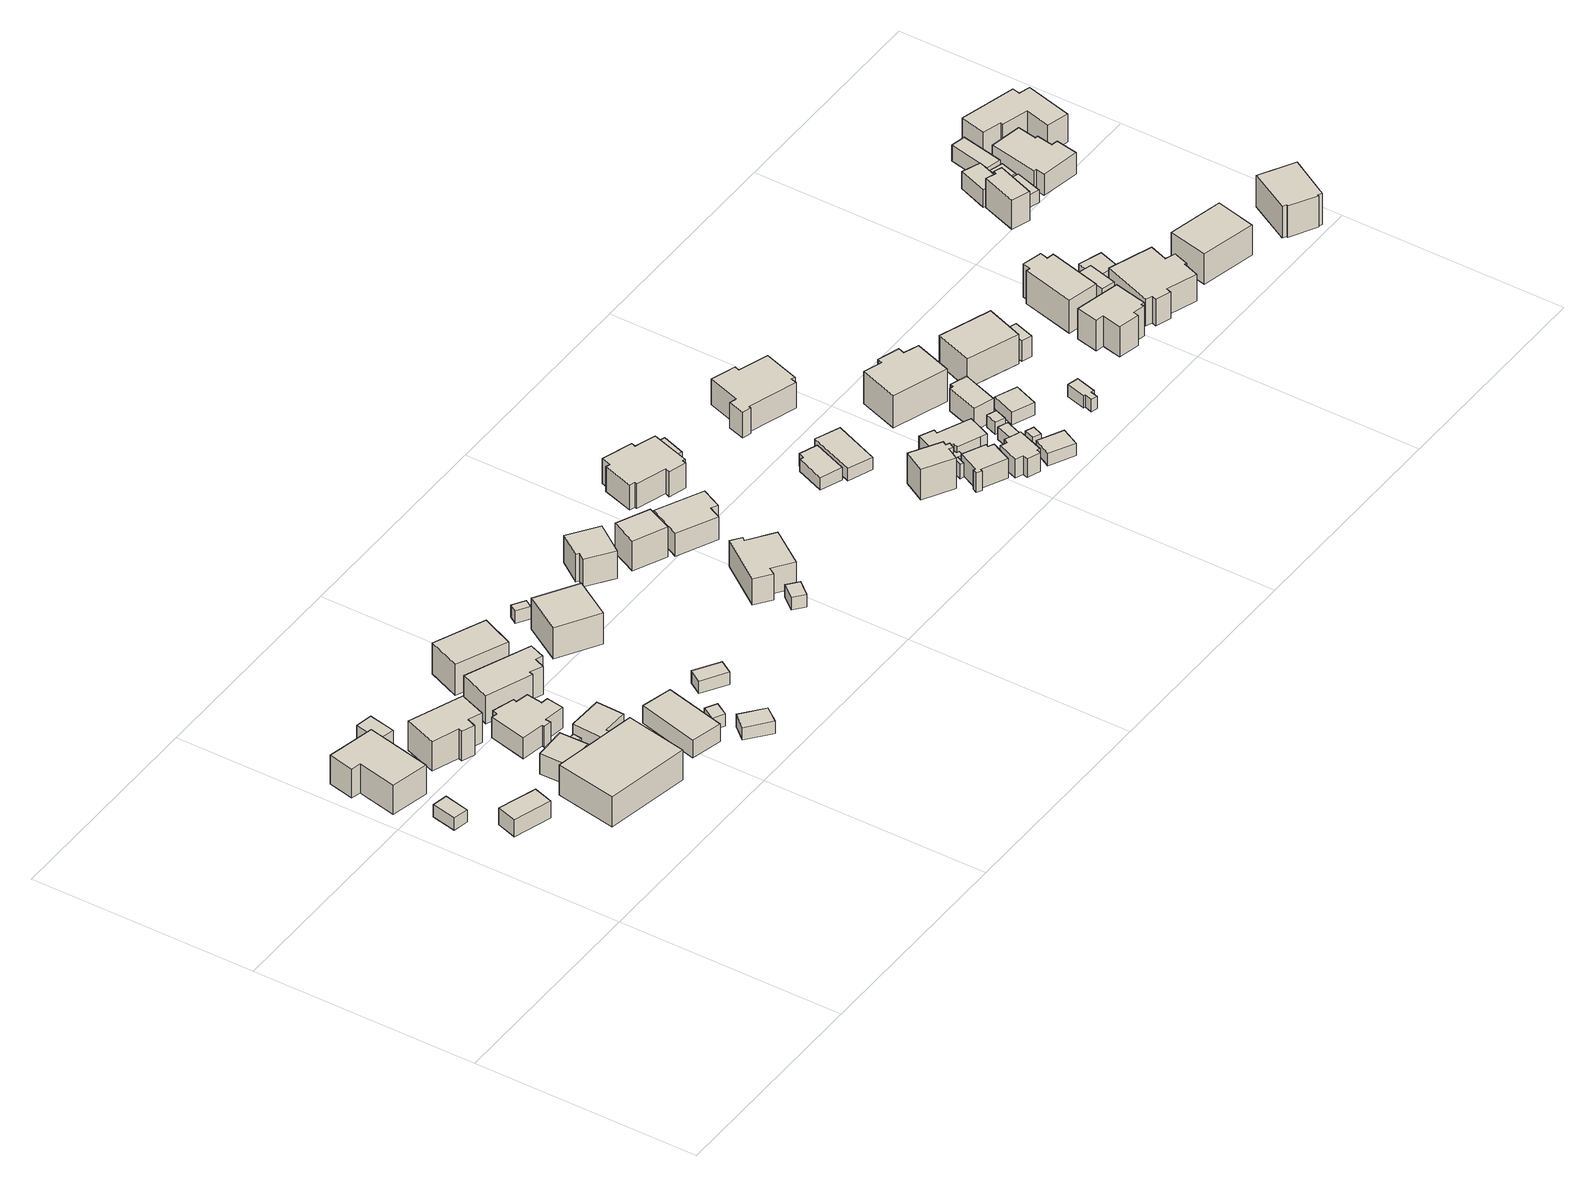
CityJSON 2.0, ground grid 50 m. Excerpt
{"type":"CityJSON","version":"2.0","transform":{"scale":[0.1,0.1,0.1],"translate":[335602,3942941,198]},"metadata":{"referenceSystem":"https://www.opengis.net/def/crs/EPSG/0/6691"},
"CityObjects":{
"building1":{"type":"Building","attributes":{"BuildingIDAttribute.prefecture":"14","BuildingIDAttribute.city":"14151","BuildingDetailAttribute.surveyYear":2015},"geometry":[{"type":"Solid","lod":"1","boundaries":[[[[0,1,2,3]],[[2,4,5,3]],[[1,6,4,2]],[[0,7,6,1]],[[3,5,7,0]],[[4,6,7,5]]]]}]},
"building2":{"type":"Building","attributes":{"usage":"411","measuredHeight":8,"storeysAboveGround":2,"BuildingIDAttribute.prefecture":"14","BuildingIDAttribute.city":"14151","BuildingDetailAttribute.totalFloorArea":232.33,"BuildingDetailAttribute.buildingFootprintArea":116.17,"BuildingDetailAttribute.buildingStructureType":"601","BuildingDetailAttribute.buildingStructureOrgType":"1","BuildingDetailAttribute.orgUsage":"10","BuildingDetailAttribute.surveyYear":2015},"geometry":[{"type":"Solid","lod":"1","boundaries":[[[[8,9,10,11,12,13]],[[12,14,15,13]],[[11,16,14,12]],[[10,17,16,11]],[[9,18,17,10]],[[8,19,18,9]],[[13,15,19,8]],[[14,16,17,18,19,15]]]]}]},
"building3":{"type":"Building","attributes":{"usage":"411","measuredHeight":4.3,"storeysAboveGround":2,"BuildingIDAttribute.prefecture":"14","BuildingIDAttribute.city":"14151","BuildingDetailAttribute.totalFloorArea":45.95,"BuildingDetailAttribute.buildingFootprintArea":22.98,"BuildingDetailAttribute.buildingStructureType":"601","BuildingDetailAttribute.buildingStructureOrgType":"1","BuildingDetailAttribute.orgUsage":"10","BuildingDetailAttribute.surveyYear":2015},"geometry":[{"type":"Solid","lod":"1","boundaries":[[[[20,21,22,23]],[[22,24,25,23]],[[21,26,24,22]],[[20,27,26,21]],[[23,25,27,20]],[[24,26,27,25]]]]}]},
"building4":{"type":"Building","attributes":{"BuildingIDAttribute.prefecture":"14","BuildingIDAttribute.city":"14151","BuildingDetailAttribute.surveyYear":2015},"geometry":[{"type":"Solid","lod":"1","boundaries":[[[[28,29,30,31]],[[30,32,33,31]],[[29,34,32,30]],[[28,35,34,29]],[[31,33,35,28]],[[32,34,35,33]]]]}]},
"building5":{"type":"Building","attributes":{"measuredHeight":3.6,"BuildingIDAttribute.prefecture":"14","BuildingIDAttribute.city":"14151","BuildingDetailAttribute.surveyYear":2015},"geometry":[{"type":"Solid","lod":"1","boundaries":[[[[36,37,38,39]],[[38,40,41,39]],[[37,42,40,38]],[[36,43,42,37]],[[39,41,43,36]],[[40,42,43,41]]]]}]},
"building6":{"type":"Building","attributes":{"usage":"411","measuredHeight":8.5,"storeysAboveGround":2,"BuildingIDAttribute.prefecture":"14","BuildingIDAttribute.city":"14151","BuildingDetailAttribute.totalFloorArea":440.35,"BuildingDetailAttribute.buildingFootprintArea":220.17,"BuildingDetailAttribute.buildingStructureType":"601","BuildingDetailAttribute.buildingStructureOrgType":"1","BuildingDetailAttribute.orgUsage":"10","BuildingDetailAttribute.surveyYear":2015},"geometry":[{"type":"Solid","lod":"1","boundaries":[[[[44,45,46,47]],[[46,48,49,47]],[[45,50,48,46]],[[44,51,50,45]],[[47,49,51,44]],[[48,50,51,49]]]]}]},
"building7":{"type":"Building","attributes":{"usage":"411","measuredHeight":8,"storeysAboveGround":2,"BuildingIDAttribute.prefecture":"14","BuildingIDAttribute.city":"14151","BuildingDetailAttribute.totalFloorArea":157.72,"BuildingDetailAttribute.buildingFootprintArea":78.86,"BuildingDetailAttribute.buildingStructureType":"601","BuildingDetailAttribute.buildingStructureOrgType":"1","BuildingDetailAttribute.orgUsage":"10","BuildingDetailAttribute.surveyYear":2015},"geometry":[{"type":"Solid","lod":"1","boundaries":[[[[52,53,54,55,56,57,58,59]],[[58,60,61,59]],[[57,62,60,58]],[[56,63,62,57]],[[55,64,63,56]],[[54,65,64,55]],[[53,66,65,54]],[[52,67,66,53]],[[59,61,67,52]],[[60,62,63,64,65,66,67,61]]]]}]},
"building8":{"type":"Building","attributes":{"usage":"411","measuredHeight":5.5,"storeysAboveGround":1,"BuildingIDAttribute.prefecture":"14","BuildingIDAttribute.city":"14151","BuildingDetailAttribute.totalFloorArea":39.26,"BuildingDetailAttribute.buildingFootprintArea":39.26,"BuildingDetailAttribute.buildingStructureType":"601","BuildingDetailAttribute.buildingStructureOrgType":"1","BuildingDetailAttribute.orgUsage":"10","BuildingDetailAttribute.surveyYear":2015},"geometry":[{"type":"Solid","lod":"1","boundaries":[[[[68,69,70,71]],[[70,72,73,71]],[[69,74,72,70]],[[68,75,74,69]],[[71,73,75,68]],[[72,74,75,73]]]]}]},
"building9":{"type":"Building","attributes":{"BuildingIDAttribute.prefecture":"14","BuildingIDAttribute.city":"14151","BuildingDetailAttribute.surveyYear":2015},"geometry":[{"type":"Solid","lod":"1","boundaries":[[[[76,77,78,79]],[[78,80,81,79]],[[77,82,80,78]],[[76,83,82,77]],[[79,81,83,76]],[[80,82,83,81]]]]}]},
"building10":{"type":"Building","attributes":{"usage":"411","measuredHeight":6.3,"storeysAboveGround":1,"BuildingIDAttribute.prefecture":"14","BuildingIDAttribute.city":"14151","BuildingDetailAttribute.totalFloorArea":83.57,"BuildingDetailAttribute.buildingFootprintArea":83.57,"BuildingDetailAttribute.buildingStructureType":"601","BuildingDetailAttribute.buildingStructureOrgType":"1","BuildingDetailAttribute.orgUsage":"10","BuildingDetailAttribute.surveyYear":2015},"geometry":[{"type":"Solid","lod":"1","boundaries":[[[[84,85,86,87,88,89,90,91,92,93,94,95,96,97]],[[96,98,99,97]],[[95,100,98,96]],[[94,101,100,95]],[[93,102,101,94]],[[92,103,102,93]],[[91,104,103,92]],[[90,105,104,91]],[[89,106,105,90]],[[88,107,106,89]],[[87,108,107,88]],[[86,109,108,87]],[[85,110,109,86]],[[84,111,110,85]],[[97,99,111,84]],[[98,100,101,102,103,104,105,106,107,108,109,110,111,99]]]]}]},
"building11":{"type":"Building","attributes":{"usage":"411","measuredHeight":5.9,"storeysAboveGround":1,"BuildingIDAttribute.prefecture":"14","BuildingIDAttribute.city":"14151","BuildingDetailAttribute.totalFloorArea":47.48,"BuildingDetailAttribute.buildingFootprintArea":47.48,"BuildingDetailAttribute.buildingStructureType":"601","BuildingDetailAttribute.buildingStructureOrgType":"1","BuildingDetailAttribute.orgUsage":"10","BuildingDetailAttribute.surveyYear":2015},"geometry":[{"type":"Solid","lod":"1","boundaries":[[[[112,113,114,115,116,117]],[[116,118,119,117]],[[115,120,118,116]],[[114,121,120,115]],[[113,122,121,114]],[[112,123,122,113]],[[117,119,123,112]],[[118,120,121,122,123,119]]]]}]},
"building12":{"type":"Building","attributes":{"usage":"411","measuredHeight":7.8,"storeysAboveGround":2,"BuildingIDAttribute.prefecture":"14","BuildingIDAttribute.city":"14151","BuildingDetailAttribute.totalFloorArea":170.05,"BuildingDetailAttribute.buildingFootprintArea":85.03,"BuildingDetailAttribute.buildingStructureType":"601","BuildingDetailAttribute.buildingStructureOrgType":"1","BuildingDetailAttribute.orgUsage":"10","BuildingDetailAttribute.surveyYear":2015},"geometry":[{"type":"Solid","lod":"1","boundaries":[[[[124,125,126,127,128,129,130,131]],[[130,132,133,131]],[[129,134,132,130]],[[128,135,134,129]],[[127,136,135,128]],[[126,137,136,127]],[[125,138,137,126]],[[124,139,138,125]],[[131,133,139,124]],[[132,134,135,136,137,138,139,133]]]]}]},
"building13":{"type":"Building","attributes":{"usage":"411","measuredHeight":5.4,"storeysAboveGround":1,"BuildingIDAttribute.prefecture":"14","BuildingIDAttribute.city":"14151","BuildingDetailAttribute.totalFloorArea":89.24,"BuildingDetailAttribute.buildingFootprintArea":89.24,"BuildingDetailAttribute.buildingStructureType":"601","BuildingDetailAttribute.buildingStructureOrgType":"1","BuildingDetailAttribute.orgUsage":"10","BuildingDetailAttribute.surveyYear":2015},"geometry":[{"type":"Solid","lod":"1","boundaries":[[[[140,141,142,143]],[[142,144,145,143]],[[141,146,144,142]],[[140,147,146,141]],[[143,145,147,140]],[[144,146,147,145]]]]}]},
"building14":{"type":"Building","attributes":{"usage":"411","measuredHeight":8.8,"storeysAboveGround":2,"BuildingIDAttribute.prefecture":"14","BuildingIDAttribute.city":"14151","BuildingDetailAttribute.totalFloorArea":153.36,"BuildingDetailAttribute.buildingFootprintArea":76.68,"BuildingDetailAttribute.buildingStructureType":"601","BuildingDetailAttribute.buildingStructureOrgType":"1","BuildingDetailAttribute.orgUsage":"10","BuildingDetailAttribute.surveyYear":2015},"geometry":[{"type":"Solid","lod":"1","boundaries":[[[[148,149,150,151]],[[150,152,153,151]],[[149,154,152,150]],[[148,155,154,149]],[[151,153,155,148]],[[152,154,155,153]]]]}]},
"building15":{"type":"Building","attributes":{"BuildingIDAttribute.prefecture":"14","BuildingIDAttribute.city":"14151","BuildingDetailAttribute.surveyYear":2015},"geometry":[{"type":"Solid","lod":"1","boundaries":[[[[156,157,158,159]],[[158,160,161,159]],[[157,162,160,158]],[[156,163,162,157]],[[159,161,163,156]],[[160,162,163,161]]]]}]},
"building16":{"type":"Building","attributes":{"BuildingIDAttribute.prefecture":"14","BuildingIDAttribute.city":"14151","BuildingDetailAttribute.surveyYear":2015},"geometry":[{"type":"Solid","lod":"1","boundaries":[[[[164,165,166,167]],[[166,168,169,167]],[[165,170,168,166]],[[164,171,170,165]],[[167,169,171,164]],[[168,170,171,169]]]]}]},
"building17":{"type":"Building","attributes":{"BuildingIDAttribute.prefecture":"14","BuildingIDAttribute.city":"14151","BuildingDetailAttribute.surveyYear":2015},"geometry":[{"type":"Solid","lod":"1","boundaries":[[[[172,173,174,175]],[[174,176,177,175]],[[173,178,176,174]],[[172,179,178,173]],[[175,177,179,172]],[[176,178,179,177]]]]}]},
"building18":{"type":"Building","attributes":{"usage":"411","measuredHeight":8.8,"storeysAboveGround":2,"BuildingIDAttribute.prefecture":"14","BuildingIDAttribute.city":"14151","BuildingDetailAttribute.totalFloorArea":167.94,"BuildingDetailAttribute.buildingFootprintArea":83.97,"BuildingDetailAttribute.buildingStructureType":"601","BuildingDetailAttribute.buildingStructureOrgType":"1","BuildingDetailAttribute.orgUsage":"10","BuildingDetailAttribute.surveyYear":2015},"geometry":[{"type":"Solid","lod":"1","boundaries":[[[[180,181,182,183]],[[182,184,185,183]],[[181,186,184,182]],[[180,187,186,181]],[[183,185,187,180]],[[184,186,187,185]]]]}]},
"building19":{"type":"Building","attributes":{"BuildingIDAttribute.prefecture":"14","BuildingIDAttribute.city":"14151","BuildingDetailAttribute.surveyYear":2015},"geometry":[{"type":"Solid","lod":"1","boundaries":[[[[188,189,190,191]],[[190,192,193,191]],[[189,194,192,190]],[[188,195,194,189]],[[191,193,195,188]],[[192,194,195,193]]]]}]},
"building20":{"type":"Building","attributes":{"usage":"411","measuredHeight":3.8,"storeysAboveGround":1,"BuildingIDAttribute.prefecture":"14","BuildingIDAttribute.city":"14151","BuildingDetailAttribute.totalFloorArea":12.18,"BuildingDetailAttribute.buildingFootprintArea":12.18,"BuildingDetailAttribute.buildingStructureType":"601","BuildingDetailAttribute.buildingStructureOrgType":"1","BuildingDetailAttribute.orgUsage":"10","BuildingDetailAttribute.surveyYear":2015},"geometry":[{"type":"Solid","lod":"1","boundaries":[[[[196,197,198,199]],[[198,200,201,199]],[[197,202,200,198]],[[196,203,202,197]],[[199,201,203,196]],[[200,202,203,201]]]]}]},
"building21":{"type":"Building","attributes":{"usage":"411","measuredHeight":7.3,"storeysAboveGround":2,"BuildingIDAttribute.prefecture":"14","BuildingIDAttribute.city":"14151","BuildingDetailAttribute.totalFloorArea":98.33,"BuildingDetailAttribute.buildingFootprintArea":49.17,"BuildingDetailAttribute.buildingStructureType":"601","BuildingDetailAttribute.buildingStructureOrgType":"1","BuildingDetailAttribute.orgUsage":"10","BuildingDetailAttribute.surveyYear":2015},"geometry":[{"type":"Solid","lod":"1","boundaries":[[[[204,205,206,207,208,209]],[[208,210,211,209]],[[207,212,210,208]],[[206,213,212,207]],[[205,214,213,206]],[[204,215,214,205]],[[209,211,215,204]],[[210,212,213,214,215,211]]]]}]},
"building22":{"type":"Building","attributes":{"BuildingIDAttribute.prefecture":"14","BuildingIDAttribute.city":"14151","BuildingDetailAttribute.surveyYear":2015},"geometry":[{"type":"Solid","lod":"1","boundaries":[[[[216,217,218,219]],[[218,220,221,219]],[[217,222,220,218]],[[216,223,222,217]],[[219,221,223,216]],[[220,222,223,221]]]]}]},
"building23":{"type":"Building","attributes":{"usage":"411","measuredHeight":7.1,"storeysAboveGround":2,"BuildingIDAttribute.prefecture":"14","BuildingIDAttribute.city":"14151","BuildingDetailAttribute.totalFloorArea":164.72,"BuildingDetailAttribute.buildingFootprintArea":82.36,"BuildingDetailAttribute.buildingStructureType":"601","BuildingDetailAttribute.buildingStructureOrgType":"1","BuildingDetailAttribute.orgUsage":"10","BuildingDetailAttribute.surveyYear":2015},"geometry":[{"type":"Solid","lod":"1","boundaries":[[[[224,225,226,227,228,229,230,231]],[[230,232,233,231]],[[229,234,232,230]],[[228,235,234,229]],[[227,236,235,228]],[[226,237,236,227]],[[225,238,237,226]],[[224,239,238,225]],[[231,233,239,224]],[[232,234,235,236,237,238,239,233]]]]}]},
"building24":{"type":"Building","attributes":{"usage":"411","measuredHeight":7.6,"storeysAboveGround":2,"BuildingIDAttribute.prefecture":"14","BuildingIDAttribute.city":"14151","BuildingDetailAttribute.totalFloorArea":81.05,"BuildingDetailAttribute.buildingFootprintArea":40.52,"BuildingDetailAttribute.buildingStructureType":"601","BuildingDetailAttribute.buildingStructureOrgType":"1","BuildingDetailAttribute.orgUsage":"10","BuildingDetailAttribute.surveyYear":2015},"geometry":[{"type":"Solid","lod":"1","boundaries":[[[[240,241,242,243]],[[242,244,245,243]],[[241,246,244,242]],[[240,247,246,241]],[[243,245,247,240]],[[244,246,247,245]]]]}]},
"building25":{"type":"Building","attributes":{"usage":"411","measuredHeight":6.5,"storeysAboveGround":2,"BuildingIDAttribute.prefecture":"14","BuildingIDAttribute.city":"14151","BuildingDetailAttribute.totalFloorArea":139.51,"BuildingDetailAttribute.buildingFootprintArea":69.75,"BuildingDetailAttribute.buildingStructureType":"601","BuildingDetailAttribute.buildingStructureOrgType":"1","BuildingDetailAttribute.orgUsage":"10","BuildingDetailAttribute.surveyYear":2015},"geometry":[{"type":"Solid","lod":"1","boundaries":[[[[248,249,250,251,252,253]],[[252,254,255,253]],[[251,256,254,252]],[[250,257,256,251]],[[249,258,257,250]],[[248,259,258,249]],[[253,255,259,248]],[[254,256,257,258,259,255]]]]}]},
"building26":{"type":"Building","attributes":{"usage":"411","measuredHeight":8.1,"storeysAboveGround":2,"BuildingIDAttribute.prefecture":"14","BuildingIDAttribute.city":"14151","BuildingDetailAttribute.totalFloorArea":206.38,"BuildingDetailAttribute.buildingFootprintArea":103.19,"BuildingDetailAttribute.buildingStructureType":"601","BuildingDetailAttribute.buildingStructureOrgType":"1","BuildingDetailAttribute.orgUsage":"10","BuildingDetailAttribute.surveyYear":2015},"geometry":[{"type":"Solid","lod":"1","boundaries":[[[[260,261,262,263,264,265,266,267,268,269,270,271,272,273]],[[272,274,275,273]],[[271,276,274,272]],[[270,277,276,271]],[[269,278,277,270]],[[268,279,278,269]],[[267,280,279,268]],[[266,281,280,267]],[[265,282,281,266]],[[264,283,282,265]],[[263,284,283,264]],[[262,285,284,263]],[[261,286,285,262]],[[260,287,286,261]],[[273,275,287,260]],[[274,276,277,278,279,280,281,282,283,284,285,286,287,275]]]]}]},
"building27":{"type":"Building","attributes":{"usage":"411","storeysAboveGround":2,"BuildingIDAttribute.prefecture":"14","BuildingIDAttribute.city":"14151","BuildingDetailAttribute.totalFloorArea":20.59,"BuildingDetailAttribute.buildingFootprintArea":10.29,"BuildingDetailAttribute.buildingStructureType":"601","BuildingDetailAttribute.buildingStructureOrgType":"1","BuildingDetailAttribute.orgUsage":"10","BuildingDetailAttribute.surveyYear":2015},"geometry":[{"type":"Solid","lod":"1","boundaries":[[[[288,289,290,291,292,293]],[[292,294,295,293]],[[291,296,294,292]],[[290,297,296,291]],[[289,298,297,290]],[[288,299,298,289]],[[293,295,299,288]],[[294,296,297,298,299,295]]]]}]},
"building28":{"type":"Building","attributes":{"usage":"411","storeysAboveGround":1,"BuildingIDAttribute.prefecture":"14","BuildingIDAttribute.city":"14151","BuildingDetailAttribute.totalFloorArea":36.38,"BuildingDetailAttribute.buildingFootprintArea":36.38,"BuildingDetailAttribute.buildingStructureType":"601","BuildingDetailAttribute.buildingStructureOrgType":"1","BuildingDetailAttribute.orgUsage":"10","BuildingDetailAttribute.surveyYear":2015},"geometry":[{"type":"Solid","lod":"1","boundaries":[[[[300,301,302,303,304,305]],[[304,306,307,305]],[[303,308,306,304]],[[302,309,308,303]],[[301,310,309,302]],[[300,311,310,301]],[[305,307,311,300]],[[306,308,309,310,311,307]]]]}]},
"building29":{"type":"Building","attributes":{"usage":"412","measuredHeight":7.7,"storeysAboveGround":2,"BuildingIDAttribute.prefecture":"14","BuildingIDAttribute.city":"14151","BuildingDetailAttribute.totalFloorArea":69.54,"BuildingDetailAttribute.buildingFootprintArea":34.77,"BuildingDetailAttribute.buildingStructureType":"601","BuildingDetailAttribute.buildingStructureOrgType":"1","BuildingDetailAttribute.orgUsage":"20","BuildingDetailAttribute.surveyYear":2015},"geometry":[{"type":"Solid","lod":"1","boundaries":[[[[312,313,314,315,316,317,318,319]],[[318,320,321,319]],[[317,322,320,318]],[[316,323,322,317]],[[315,324,323,316]],[[314,325,324,315]],[[313,326,325,314]],[[312,327,326,313]],[[319,321,327,312]],[[320,322,323,324,325,326,327,321]]]]}]},
"building30":{"type":"Building","attributes":{"usage":"411","storeysAboveGround":1,"BuildingIDAttribute.prefecture":"14","BuildingIDAttribute.city":"14151","BuildingDetailAttribute.totalFloorArea":56.53,"BuildingDetailAttribute.buildingFootprintArea":56.53,"BuildingDetailAttribute.buildingStructureType":"601","BuildingDetailAttribute.buildingStructureOrgType":"1","BuildingDetailAttribute.orgUsage":"10","BuildingDetailAttribute.surveyYear":2015},"geometry":[{"type":"Solid","lod":"1","boundaries":[[[[328,329,330,331]],[[330,332,333,331]],[[329,334,332,330]],[[328,335,334,329]],[[331,333,335,328]],[[332,334,335,333]]]]}]},
"building31":{"type":"Building","attributes":{"measuredHeight":5.7,"BuildingIDAttribute.prefecture":"14","BuildingIDAttribute.city":"14151","BuildingDetailAttribute.surveyYear":2015},"geometry":[{"type":"Solid","lod":"1","boundaries":[[[[336,337,338,339,340,341,342,343]],[[342,344,345,343]],[[341,346,344,342]],[[340,347,346,341]],[[339,348,347,340]],[[338,349,348,339]],[[337,350,349,338]],[[336,351,350,337]],[[343,345,351,336]],[[344,346,347,348,349,350,351,345]]]]}]},
"building32":{"type":"Building","attributes":{"usage":"412","measuredHeight":5.2,"storeysAboveGround":1,"BuildingIDAttribute.prefecture":"14","BuildingIDAttribute.city":"14151","BuildingDetailAttribute.totalFloorArea":35.92,"BuildingDetailAttribute.buildingFootprintArea":35.92,"BuildingDetailAttribute.buildingStructureType":"601","BuildingDetailAttribute.buildingStructureOrgType":"1","BuildingDetailAttribute.orgUsage":"20","BuildingDetailAttribute.surveyYear":2015},"geometry":[{"type":"Solid","lod":"1","boundaries":[[[[352,353,354,355,356,357,358,359,360,361]],[[360,362,363,361]],[[359,364,362,360]],[[358,365,364,359]],[[357,366,365,358]],[[356,367,366,357]],[[355,368,367,356]],[[354,369,368,355]],[[353,370,369,354]],[[352,371,370,353]],[[361,363,371,352]],[[362,364,365,366,367,368,369,370,371,363]]]]}]},
"building33":{"type":"Building","attributes":{"usage":"412","measuredHeight":4.8,"storeysAboveGround":1,"BuildingIDAttribute.prefecture":"14","BuildingIDAttribute.city":"14151","BuildingDetailAttribute.totalFloorArea":55.43,"BuildingDetailAttribute.buildingFootprintArea":55.43,"BuildingDetailAttribute.buildingStructureType":"601","BuildingDetailAttribute.buildingStructureOrgType":"1","BuildingDetailAttribute.orgUsage":"20","BuildingDetailAttribute.surveyYear":2015},"geometry":[{"type":"Solid","lod":"1","boundaries":[[[[372,373,374,375,376,377,378,379,380]],[[379,381,382,380]],[[378,383,381,379]],[[377,384,383,378]],[[376,385,384,377]],[[375,386,385,376]],[[374,387,386,375]],[[373,388,387,374]],[[372,389,388,373]],[[380,382,389,372]],[[381,383,384,385,386,387,388,389,382]]]]}]},
"building34":{"type":"Building","attributes":{"usage":"411","measuredHeight":7.5,"storeysAboveGround":2,"BuildingIDAttribute.prefecture":"14","BuildingIDAttribute.city":"14151","BuildingDetailAttribute.totalFloorArea":221.24,"BuildingDetailAttribute.buildingFootprintArea":110.62,"BuildingDetailAttribute.buildingStructureType":"601","BuildingDetailAttribute.buildingStructureOrgType":"1","BuildingDetailAttribute.orgUsage":"10","BuildingDetailAttribute.surveyYear":2015},"geometry":[{"type":"Solid","lod":"1","boundaries":[[[[390,391,392,393,394,395,396,397,398,399,400,401]],[[400,402,403,401]],[[399,404,402,400]],[[398,405,404,399]],[[397,406,405,398]],[[396,407,406,397]],[[395,408,407,396]],[[394,409,408,395]],[[393,410,409,394]],[[392,411,410,393]],[[391,412,411,392]],[[390,413,412,391]],[[401,403,413,390]],[[402,404,405,406,407,408,409,410,411,412,413,403]]]]}]},
"building35":{"type":"Building","attributes":{"usage":"411","measuredHeight":5.2,"storeysAboveGround":1,"BuildingIDAttribute.prefecture":"14","BuildingIDAttribute.city":"14151","BuildingDetailAttribute.totalFloorArea":32.15,"BuildingDetailAttribute.buildingFootprintArea":32.15,"BuildingDetailAttribute.buildingStructureType":"601","BuildingDetailAttribute.buildingStructureOrgType":"1","BuildingDetailAttribute.orgUsage":"10","BuildingDetailAttribute.surveyYear":2015},"geometry":[{"type":"Solid","lod":"1","boundaries":[[[[414,415,416,417,418,419,420,421,422,423]],[[422,424,425,423]],[[421,426,424,422]],[[420,427,426,421]],[[419,428,427,420]],[[418,429,428,419]],[[417,430,429,418]],[[416,431,430,417]],[[415,432,431,416]],[[414,433,432,415]],[[423,425,433,414]],[[424,426,427,428,429,430,431,432,433,425]]]]}]},
"building36":{"type":"Building","attributes":{"BuildingIDAttribute.prefecture":"14","BuildingIDAttribute.city":"14151","BuildingDetailAttribute.surveyYear":2015},"geometry":[{"type":"Solid","lod":"1","boundaries":[[[[434,435,436,437]],[[436,438,439,437]],[[435,440,438,436]],[[434,441,440,435]],[[437,439,441,434]],[[438,440,441,439]]]]}]},
"building37":{"type":"Building","attributes":{"usage":"411","storeysAboveGround":1,"BuildingIDAttribute.prefecture":"14","BuildingIDAttribute.city":"14151","BuildingDetailAttribute.totalFloorArea":24.77,"BuildingDetailAttribute.buildingFootprintArea":24.77,"BuildingDetailAttribute.buildingStructureType":"601","BuildingDetailAttribute.buildingStructureOrgType":"1","BuildingDetailAttribute.orgUsage":"10","BuildingDetailAttribute.surveyYear":2015},"geometry":[{"type":"Solid","lod":"1","boundaries":[[[[442,443,444,445]],[[444,446,447,445]],[[443,448,446,444]],[[442,449,448,443]],[[445,447,449,442]],[[446,448,449,447]]]]}]},
"building38":{"type":"Building","attributes":{"BuildingIDAttribute.prefecture":"14","BuildingIDAttribute.city":"14151","BuildingDetailAttribute.surveyYear":2015},"geometry":[{"type":"Solid","lod":"1","boundaries":[[[[450,451,452,453]],[[452,454,455,453]],[[451,456,454,452]],[[450,457,456,451]],[[453,455,457,450]],[[454,456,457,455]]]]}]},
"building39":{"type":"Building","attributes":{"BuildingIDAttribute.prefecture":"14","BuildingIDAttribute.city":"14151","BuildingDetailAttribute.surveyYear":2015},"geometry":[{"type":"Solid","lod":"1","boundaries":[[[[458,459,460,461]],[[460,462,463,461]],[[459,464,462,460]],[[458,465,464,459]],[[461,463,465,458]],[[462,464,465,463]]]]}]},
"building40":{"type":"Building","attributes":{"usage":"411","measuredHeight":8.9,"storeysAboveGround":1,"BuildingIDAttribute.prefecture":"14","BuildingIDAttribute.city":"14151","BuildingDetailAttribute.totalFloorArea":111.76,"BuildingDetailAttribute.buildingFootprintArea":111.76,"BuildingDetailAttribute.buildingStructureType":"601","BuildingDetailAttribute.buildingStructureOrgType":"1","BuildingDetailAttribute.orgUsage":"10","BuildingDetailAttribute.surveyYear":2015},"geometry":[{"type":"Solid","lod":"1","boundaries":[[[[466,467,468,469,470,471,472,473]],[[472,474,475,473]],[[471,476,474,472]],[[470,477,476,471]],[[469,478,477,470]],[[468,479,478,469]],[[467,480,479,468]],[[466,481,480,467]],[[473,475,481,466]],[[474,476,477,478,479,480,481,475]]]]}]},
"building41":{"type":"Building","attributes":{"usage":"411","measuredHeight":5.8,"storeysAboveGround":2,"BuildingIDAttribute.prefecture":"14","BuildingIDAttribute.city":"14151","BuildingDetailAttribute.totalFloorArea":64.43,"BuildingDetailAttribute.buildingFootprintArea":32.22,"BuildingDetailAttribute.buildingStructureType":"601","BuildingDetailAttribute.buildingStructureOrgType":"1","BuildingDetailAttribute.orgUsage":"10","BuildingDetailAttribute.surveyYear":2015},"geometry":[{"type":"Solid","lod":"1","boundaries":[[[[482,483,484,485,486,487,488]],[[487,489,490,488]],[[486,491,489,487]],[[485,492,491,486]],[[484,493,492,485]],[[483,494,493,484]],[[482,495,494,483]],[[488,490,495,482]],[[489,491,492,493,494,495,490]]]]}]},
"building42":{"type":"Building","attributes":{"usage":"411","storeysAboveGround":1,"BuildingIDAttribute.prefecture":"14","BuildingIDAttribute.city":"14151","BuildingDetailAttribute.totalFloorArea":26.74,"BuildingDetailAttribute.buildingFootprintArea":26.74,"BuildingDetailAttribute.buildingStructureType":"601","BuildingDetailAttribute.buildingStructureOrgType":"1","BuildingDetailAttribute.orgUsage":"10","BuildingDetailAttribute.surveyYear":2015},"geometry":[{"type":"Solid","lod":"1","boundaries":[[[[496,497,498,499]],[[498,500,501,499]],[[497,502,500,498]],[[496,503,502,497]],[[499,501,503,496]],[[500,502,503,501]]]]}]},
"building43":{"type":"Building","attributes":{"BuildingIDAttribute.prefecture":"14","BuildingIDAttribute.city":"14151","BuildingDetailAttribute.surveyYear":2015},"geometry":[{"type":"Solid","lod":"1","boundaries":[[[[504,505,506,507,508,509,510,511]],[[510,512,513,511]],[[509,514,512,510]],[[508,515,514,509]],[[507,516,515,508]],[[506,517,516,507]],[[505,518,517,506]],[[504,519,518,505]],[[511,513,519,504]],[[512,514,515,516,517,518,519,513]]]]}]},
"building44":{"type":"Building","attributes":{"usage":"411","measuredHeight":7.8,"storeysAboveGround":2,"BuildingIDAttribute.prefecture":"14","BuildingIDAttribute.city":"14151","BuildingDetailAttribute.totalFloorArea":175.33,"BuildingDetailAttribute.buildingFootprintArea":87.67,"BuildingDetailAttribute.buildingStructureType":"601","BuildingDetailAttribute.buildingStructureOrgType":"1","BuildingDetailAttribute.orgUsage":"10","BuildingDetailAttribute.surveyYear":2015},"geometry":[{"type":"Solid","lod":"1","boundaries":[[[[520,521,522,523]],[[522,524,525,523]],[[521,526,524,522]],[[520,527,526,521]],[[523,525,527,520]],[[524,526,527,525]]]]}]},
"building45":{"type":"Building","attributes":{"measuredHeight":6.9,"BuildingIDAttribute.prefecture":"14","BuildingIDAttribute.city":"14151","BuildingDetailAttribute.surveyYear":2015},"geometry":[{"type":"Solid","lod":"1","boundaries":[[[[528,529,530,531]],[[530,532,533,531]],[[529,534,532,530]],[[528,535,534,529]],[[531,533,535,528]],[[532,534,535,533]]]]}]},
"building46":{"type":"Building","attributes":{"usage":"411","measuredHeight":8.3,"storeysAboveGround":2,"BuildingIDAttribute.prefecture":"14","BuildingIDAttribute.city":"14151","BuildingDetailAttribute.totalFloorArea":136.41,"BuildingDetailAttribute.buildingFootprintArea":68.2,"BuildingDetailAttribute.buildingStructureType":"601","BuildingDetailAttribute.buildingStructureOrgType":"1","BuildingDetailAttribute.orgUsage":"10","BuildingDetailAttribute.surveyYear":2015},"geometry":[{"type":"Solid","lod":"1","boundaries":[[[[536,537,538,539,540,541,542,543,544,545]],[[544,546,547,545]],[[543,548,546,544]],[[542,549,548,543]],[[541,550,549,542]],[[540,551,550,541]],[[539,552,551,540]],[[538,553,552,539]],[[537,554,553,538]],[[536,555,554,537]],[[545,547,555,536]],[[546,548,549,550,551,552,553,554,555,547]]]]}]},
"building47":{"type":"Building","attributes":{"usage":"411","measuredHeight":9.2,"storeysAboveGround":2,"BuildingIDAttribute.prefecture":"14","BuildingIDAttribute.city":"14151","BuildingDetailAttribute.totalFloorArea":152.05,"BuildingDetailAttribute.buildingFootprintArea":76.02,"BuildingDetailAttribute.buildingStructureType":"601","BuildingDetailAttribute.buildingStructureOrgType":"1","BuildingDetailAttribute.orgUsage":"10","BuildingDetailAttribute.surveyYear":2015},"geometry":[{"type":"Solid","lod":"1","boundaries":[[[[556,557,558,559,560,561,562,563]],[[562,564,565,563]],[[561,566,564,562]],[[560,567,566,561]],[[559,568,567,560]],[[558,569,568,559]],[[557,570,569,558]],[[556,571,570,557]],[[563,565,571,556]],[[564,566,567,568,569,570,571,565]]]]}]},
"building48":{"type":"Building","attributes":{"usage":"411","measuredHeight":7.1,"storeysAboveGround":2,"BuildingIDAttribute.prefecture":"14","BuildingIDAttribute.city":"14151","BuildingDetailAttribute.totalFloorArea":35.09,"BuildingDetailAttribute.buildingFootprintArea":17.55,"BuildingDetailAttribute.buildingStructureType":"601","BuildingDetailAttribute.buildingStructureOrgType":"1","BuildingDetailAttribute.orgUsage":"10","BuildingDetailAttribute.surveyYear":2015},"geometry":[{"type":"Solid","lod":"1","boundaries":[[[[572,573,574,575]],[[574,576,577,575]],[[573,578,576,574]],[[572,579,578,573]],[[575,577,579,572]],[[576,578,579,577]]]]}]},
"building49":{"type":"Building","attributes":{"usage":"411","measuredHeight":7.5,"storeysAboveGround":2,"BuildingIDAttribute.prefecture":"14","BuildingIDAttribute.city":"14151","BuildingDetailAttribute.totalFloorArea":228.09,"BuildingDetailAttribute.buildingFootprintArea":114.05,"BuildingDetailAttribute.buildingStructureType":"601","BuildingDetailAttribute.buildingStructureOrgType":"1","BuildingDetailAttribute.orgUsage":"10","BuildingDetailAttribute.surveyYear":2015},"geometry":[{"type":"Solid","lod":"1","boundaries":[[[[580,581,582,583,584,585,586,587,588,589,590,591]],[[590,592,593,591]],[[589,594,592,590]],[[588,595,594,589]],[[587,596,595,588]],[[586,597,596,587]],[[585,598,597,586]],[[584,599,598,585]],[[583,600,599,584]],[[582,601,600,583]],[[581,602,601,582]],[[580,603,602,581]],[[591,593,603,580]],[[592,594,595,596,597,598,599,600,601,602,603,593]]]]}]},
"building50":{"type":"Building","attributes":{"BuildingIDAttribute.prefecture":"14","BuildingIDAttribute.city":"14151","BuildingDetailAttribute.surveyYear":2015},"geometry":[{"type":"Solid","lod":"1","boundaries":[[[[604,605,606,607]],[[606,608,609,607]],[[605,610,608,606]],[[604,611,610,605]],[[607,609,611,604]],[[608,610,611,609]]]]}]},
"building51":{"type":"Building","attributes":{"usage":"411","measuredHeight":8.6,"storeysAboveGround":1,"BuildingIDAttribute.prefecture":"14","BuildingIDAttribute.city":"14151","BuildingDetailAttribute.totalFloorArea":102.91,"BuildingDetailAttribute.buildingFootprintArea":102.91,"BuildingDetailAttribute.buildingStructureType":"601","BuildingDetailAttribute.buildingStructureOrgType":"1","BuildingDetailAttribute.orgUsage":"10","BuildingDetailAttribute.surveyYear":2015},"geometry":[{"type":"Solid","lod":"1","boundaries":[[[[612,613,614,615]],[[614,616,617,615]],[[613,618,616,614]],[[612,619,618,613]],[[615,617,619,612]],[[616,618,619,617]]]]}]},
"building52":{"type":"Building","attributes":{"usage":"413","measuredHeight":7.4,"storeysAboveGround":2,"BuildingIDAttribute.prefecture":"14","BuildingIDAttribute.city":"14151","BuildingDetailAttribute.totalFloorArea":179.56,"BuildingDetailAttribute.buildingFootprintArea":89.78,"BuildingDetailAttribute.buildingStructureType":"601","BuildingDetailAttribute.buildingStructureOrgType":"1","BuildingDetailAttribute.orgUsage":"30","BuildingDetailAttribute.surveyYear":2015},"geometry":[{"type":"Solid","lod":"1","boundaries":[[[[620,621,622,623,624,625]],[[624,626,627,625]],[[623,628,626,624]],[[622,629,628,623]],[[621,630,629,622]],[[620,631,630,621]],[[625,627,631,620]],[[626,628,629,630,631,627]]]]}]},
"building53":{"type":"Building","attributes":{"measuredHeight":6.5,"BuildingIDAttribute.prefecture":"14","BuildingIDAttribute.city":"14151","BuildingDetailAttribute.surveyYear":2015},"geometry":[{"type":"Solid","lod":"1","boundaries":[[[[632,633,634,635,636,637]],[[636,638,639,637]],[[635,640,638,636]],[[634,641,640,635]],[[633,642,641,634]],[[632,643,642,633]],[[637,639,643,632]],[[638,640,641,642,643,639]]]]}]},
"building54":{"type":"Building","attributes":{"BuildingIDAttribute.prefecture":"14","BuildingIDAttribute.city":"14151","BuildingDetailAttribute.surveyYear":2015},"geometry":[{"type":"Solid","lod":"1","boundaries":[[[[644,645,646,647]],[[646,648,649,647]],[[645,650,648,646]],[[644,651,650,645]],[[647,649,651,644]],[[648,650,651,649]]]]}]},
"building55":{"type":"Building","attributes":{"usage":"413","storeysAboveGround":2,"BuildingIDAttribute.prefecture":"14","BuildingIDAttribute.city":"14151","BuildingDetailAttribute.totalFloorArea":20.35,"BuildingDetailAttribute.buildingFootprintArea":10.17,"BuildingDetailAttribute.buildingStructureType":"601","BuildingDetailAttribute.buildingStructureOrgType":"1","BuildingDetailAttribute.orgUsage":"30","BuildingDetailAttribute.surveyYear":2015},"geometry":[{"type":"Solid","lod":"1","boundaries":[[[[652,653,654,655]],[[654,656,657,655]],[[653,658,656,654]],[[652,659,658,653]],[[655,657,659,652]],[[656,658,659,657]]]]}]},
"building56":{"type":"Building","attributes":{"measuredHeight":7.2,"BuildingIDAttribute.prefecture":"14","BuildingIDAttribute.city":"14151","BuildingDetailAttribute.surveyYear":2015},"geometry":[{"type":"Solid","lod":"1","boundaries":[[[[660,661,662,663]],[[662,664,665,663]],[[661,666,664,662]],[[660,667,666,661]],[[663,665,667,660]],[[664,666,667,665]]]]}]},
"building57":{"type":"Building","attributes":{"usage":"411","measuredHeight":7.3,"storeysAboveGround":2,"BuildingIDAttribute.prefecture":"14","BuildingIDAttribute.city":"14151","BuildingDetailAttribute.totalFloorArea":173.51,"BuildingDetailAttribute.buildingFootprintArea":86.76,"BuildingDetailAttribute.buildingStructureType":"601","BuildingDetailAttribute.buildingStructureOrgType":"1","BuildingDetailAttribute.orgUsage":"10","BuildingDetailAttribute.surveyYear":2015},"geometry":[{"type":"Solid","lod":"1","boundaries":[[[[668,669,670,671,672,673,674,675,676,677]],[[676,678,679,677]],[[675,680,678,676]],[[674,681,680,675]],[[673,682,681,674]],[[672,683,682,673]],[[671,684,683,672]],[[670,685,684,671]],[[669,686,685,670]],[[668,687,686,669]],[[677,679,687,668]],[[678,680,681,682,683,684,685,686,687,679]]]]}]},
"building58":{"type":"Building","attributes":{"usage":"422","measuredHeight":8.7,"storeysAboveGround":2,"BuildingIDAttribute.prefecture":"14","BuildingIDAttribute.city":"14151","BuildingDetailAttribute.totalFloorArea":151.95,"BuildingDetailAttribute.buildingFootprintArea":75.97,"BuildingDetailAttribute.buildingStructureType":"601","BuildingDetailAttribute.buildingStructureOrgType":"1","BuildingDetailAttribute.orgUsage":"137","BuildingDetailAttribute.surveyYear":2015},"geometry":[{"type":"Solid","lod":"1","boundaries":[[[[688,689,690,691,692,693,694,695]],[[694,696,697,695]],[[693,698,696,694]],[[692,699,698,693]],[[691,700,699,692]],[[690,701,700,691]],[[689,702,701,690]],[[688,703,702,689]],[[695,697,703,688]],[[696,698,699,700,701,702,703,697]]]]}]},
"building59":{"type":"Building","attributes":{"usage":"413","measuredHeight":7.3,"storeysAboveGround":2,"BuildingIDAttribute.prefecture":"14","BuildingIDAttribute.city":"14151","BuildingDetailAttribute.totalFloorArea":210.47,"BuildingDetailAttribute.buildingFootprintArea":105.24,"BuildingDetailAttribute.buildingStructureType":"601","BuildingDetailAttribute.buildingStructureOrgType":"1","BuildingDetailAttribute.orgUsage":"30","BuildingDetailAttribute.surveyYear":2015},"geometry":[{"type":"Solid","lod":"1","boundaries":[[[[704,705,706,707,708,709,710,711,712,713]],[[712,714,715,713]],[[711,716,714,712]],[[710,717,716,711]],[[709,718,717,710]],[[708,719,718,709]],[[707,720,719,708]],[[706,721,720,707]],[[705,722,721,706]],[[704,723,722,705]],[[713,715,723,704]],[[714,716,717,718,719,720,721,722,723,715]]]]}]}
},
"vertices":[
[38,397,22],[50,452,22],[84,445,22],[72,390,22],[84,445,52],[72,390,52],[50,452,52],[38,397,52],
[122,639,31],[90,494,31],[5,513,31],[24,600,31],[3,605,31],[16,662,31],[3,605,102],[16,662,102],[24,600,102],[5,513,102],[90,494,102],[122,639,102],
[181,272,10],[96,299,10],[110,344,10],[195,316,10],[110,344,51],[195,316,51],[96,299,51],[181,272,51],
[108,650,34],[64,662,34],[69,678,34],[112,666,34],[69,678,64],[112,666,64],[64,662,64],[108,650,64],
[177,625,34],[139,633,34],[151,691,34],[189,684,34],[151,691,68],[189,684,68],[139,633,68],[177,625,68],
[414,127,7],[224,162,7],[249,298,7],[440,263,7],[249,298,81],[440,263,81],[224,162,81],[414,127,81],
[307,553,23],[284,494,23],[253,506,23],[245,486,23],[217,497,23],[220,505,23],[161,527,23],[188,599,23],[161,527,95],[188,599,95],[220,505,95],[217,497,95],[245,486,95],[253,506,95],[284,494,95],[307,553,95],
[350,362,11],[351,299,11],[278,298,11],[277,360,11],[278,298,61],[277,360,61],[351,299,61],[350,362,61],
[357,335,11],[358,353,11],[381,352,11],[379,333,11],[381,352,41],[379,333,41],[358,353,41],[357,335,41],
[329,491,12],[333,503,12],[383,488,12],[380,480,12],[409,474,12],[404,438,12],[420,436,12],[414,397,12],[366,404,12],[365,393,12],[347,395,12],[348,401,12],[297,410,12],[317,494,12],[297,410,63],[317,494,63],[348,401,63],[347,395,63],[365,393,63],[366,404,63],[414,397,63],[420,436,63],[404,438,63],[409,474,63],[380,480,63],[383,488,63],[333,503,63],[329,491,63],
[462,291,9],[405,293,9],[405,280,9],[380,281,9],[385,356,9],[464,353,9],[385,356,61],[464,353,61],[380,281,61],[405,280,61],[405,293,61],[462,291,61],
[368,591,16],[512,532,16],[498,497,16],[482,503,16],[473,480,16],[445,492,16],[442,483,16],[341,523,16],[442,483,85],[341,523,85],[445,492,85],[473,480,85],[482,503,85],[498,497,85],[512,532,85],[368,591,85],
[582,265,7],[548,129,7],[479,147,7],[514,282,7],[479,147,50],[514,282,50],[548,129,50],[582,265,50],
[410,689,16],[522,641,16],[491,570,16],[380,618,16],[491,570,92],[380,618,92],[522,641,92],[410,689,92],
[593,147,6],[568,161,6],[585,190,6],[610,176,6],[585,190,36],[610,176,36],[568,161,36],[593,147,36],
[628,58,4],[578,99,4],[605,131,4],[654,91,4],[605,131,34],[654,91,34],[578,99,34],[628,58,34],
[703,209,4],[648,243,4],[667,272,4],[721,238,4],[667,272,34],[721,238,34],[648,243,34],[703,209,34],
[717,553,11],[666,470,11],[577,525,11],[628,608,11],[577,525,87],[628,608,87],[666,470,87],[717,553,87],
[649,623,15],[622,640,15],[633,657,15],[660,640,15],[633,657,45],[660,640,45],[622,640,45],[649,623,45],
[735,588,11],[720,566,11],[679,594,11],[694,616,11],[679,594,48],[694,616,48],[720,566,48],[735,588,48],
[844,555,10],[787,596,10],[798,611,10],[792,615,10],[828,665,10],[891,620,10],[828,665,77],[891,620,77],[792,615,77],[798,611,77],[787,596,77],[844,555,77],
[1003,245,2],[977,214,2],[953,234,2],[979,265,2],[953,234,32],[979,265,32],[977,214,32],[1003,245,32],
[1018,385,3],[1012,378,3],[1067,338,3],[1012,261,3],[969,292,3],[959,277,3],[924,302,3],[996,401,3],[924,302,67],[996,401,67],[959,277,67],[969,292,67],[1012,261,67],[1067,338,67],[1012,378,67],[1018,385,67],
[981,570,5],[955,513,5],[883,546,5],[910,603,5],[883,546,78],[910,603,78],[955,513,78],[981,570,78],
[1100,525,5],[1078,480,5],[1063,487,5],[1050,460,5],[964,502,5],[999,574,5],[964,502,61],[999,574,61],[1050,460,61],[1063,487,61],[1078,480,61],[1100,525,61],
[1113,690,26],[1159,675,26],[1132,589,26],[1126,591,26],[1123,582,26],[1084,594,26],[1088,605,26],[1021,626,26],[1022,631,26],[1010,635,26],[1032,703,26],[1041,700,26],[1048,722,26],[1116,700,26],[1048,722,87],[1116,700,87],[1041,700,87],[1032,703,87],[1010,635,87],[1022,631,87],[1021,626,87],[1088,605,87],[1084,594,87],[1123,582,87],[1126,591,87],[1132,589,87],[1159,675,87],[1113,690,87],
[1192,675,30],[1174,624,30],[1156,630,30],[1162,648,30],[1157,650,30],[1168,683,30],[1157,650,60],[1168,683,60],[1162,648,60],[1156,630,60],[1174,624,60],[1192,675,60],
[1297,431,18],[1303,444,18],[1343,429,18],[1313,353,18],[1265,371,18],[1290,434,18],[1265,371,48],[1290,434,48],[1313,353,48],[1343,429,48],[1303,444,48],[1297,431,48],
[1447,213,7],[1442,204,7],[1450,200,7],[1443,187,7],[1435,192,7],[1420,166,7],[1355,203,7],[1382,251,7],[1355,203,82],[1382,251,82],[1420,166,82],[1435,192,82],[1443,187,82],[1450,200,82],[1442,204,82],[1447,213,82],
[1411,422,17],[1371,322,17],[1317,343,17],[1357,444,17],[1317,343,47],[1357,444,47],[1371,322,47],[1411,422,47],
[1471,203,12],[1469,198,12],[1475,195,12],[1470,183,12],[1459,188,12],[1451,169,12],[1443,172,12],[1458,208,12],[1443,172,47],[1458,208,47],[1451,169,47],[1459,188,47],[1470,183,47],[1475,195,47],[1469,198,47],[1471,203,47],
[1442,122,7],[1431,128,7],[1436,138,7],[1440,136,7],[1463,183,7],[1513,159,7],[1510,153,7],[1522,147,7],[1500,101,7],[1445,127,7],[1500,101,54],[1445,127,54],[1522,147,54],[1510,153,54],[1513,159,54],[1463,183,54],[1440,136,54],[1436,138,54],[1431,128,54],[1442,122,54],
[1490,255,12],[1561,224,12],[1539,173,12],[1524,179,12],[1476,200,12],[1480,210,12],[1440,227,12],[1463,278,12],[1494,264,12],[1463,278,55],[1494,264,55],[1440,227,55],[1480,210,55],[1476,200,55],[1524,179,55],[1539,173,55],[1561,224,55],[1490,255,55],
[1335,607,23],[1359,679,23],[1414,661,23],[1410,650,23],[1476,628,23],[1450,549,23],[1442,552,23],[1438,539,23],[1330,574,23],[1328,569,23],[1309,575,23],[1320,612,23],[1309,575,86],[1320,612,86],[1328,569,86],[1330,574,86],[1438,539,86],[1442,552,86],[1450,549,86],[1476,628,86],[1410,650,86],[1414,661,86],[1359,679,86],[1335,607,86],
[1542,130,6],[1546,140,6],[1582,126,6],[1560,68,6],[1554,70,6],[1550,61,6],[1521,72,6],[1525,83,6],[1508,90,6],[1526,136,6],[1508,90,52],[1526,136,52],[1525,83,52],[1521,72,52],[1550,61,52],[1554,70,52],[1560,68,52],[1582,126,52],[1546,140,52],[1542,130,52],
[1598,166,16],[1584,129,16],[1562,138,16],[1576,174,16],[1562,138,46],[1576,174,46],[1584,129,46],[1598,166,46],
[1644,68,9],[1624,28,9],[1569,56,9],[1590,96,9],[1569,56,39],[1590,96,39],[1624,28,39],[1644,68,39],
[1586,101,16],[1594,124,16],[1613,117,16],[1604,94,16],[1613,117,46],[1604,94,46],[1594,124,46],[1586,101,46],
[1613,201,19],[1603,175,19],[1582,183,19],[1592,209,19],[1582,183,49],[1592,209,49],[1603,175,49],[1613,201,49],
[1520,440,22],[1561,426,22],[1565,437,22],[1613,421,22],[1608,407,22],[1641,395,22],[1612,311,22],[1490,353,22],[1612,311,101],[1490,353,101],[1641,395,101],[1608,407,101],[1613,421,101],[1565,437,101],[1561,426,101],[1520,440,101],
[1601,291,20],[1604,299,20],[1641,286,20],[1639,280,20],[1613,207,20],[1569,222,20],[1593,293,20],[1569,222,75],[1593,293,75],[1613,207,75],[1639,280,75],[1641,286,75],[1604,299,75],[1601,291,75],
[1693,206,19],[1672,153,19],[1623,173,19],[1645,226,19],[1623,173,49],[1645,226,49],[1672,153,49],[1693,206,49],
[1777,124,18],[1764,79,18],[1757,81,18],[1753,65,18],[1739,69,18],[1744,86,18],[1740,87,18],[1752,131,18],[1740,87,48],[1752,131,48],[1744,86,48],[1739,69,48],[1753,65,48],[1757,81,48],[1764,79,48],[1777,124,48],
[1779,259,22],[1665,301,22],[1695,383,22],[1809,342,22],[1695,383,94],[1809,342,94],[1665,301,94],[1779,259,94],
[1789,259,21],[1803,304,21],[1827,296,21],[1812,251,21],[1827,296,71],[1812,251,71],[1803,304,71],[1789,259,71],
[1987,112,21],[1979,113,21],[1978,106,21],[1952,112,21],[1949,100,21],[1901,111,21],[1911,154,21],[1892,158,21],[1903,207,21],[2003,184,21],[1903,207,95],[2003,184,95],[1892,158,95],[1911,154,95],[1901,111,95],[1949,100,95],[1952,112,95],[1978,106,95],[1979,113,95],[1987,112,95],
[1946,343,21],[1951,361,21],[1995,350,21],[1990,332,21],[2006,329,21],[1976,212,21],[1908,229,21],[1937,345,21],[1908,229,102],[1937,345,102],[1976,212,102],[2006,329,102],[1990,332,102],[1995,350,102],[1951,361,102],[1946,343,102],
[2029,260,24],[2012,195,24],[1982,203,24],[1998,268,24],[1982,203,90],[1998,268,90],[2012,195,90],[2029,260,90],
[2139,194,23],[2125,154,23],[2147,146,23],[2135,112,23],[2131,114,23],[2118,78,23],[2051,102,23],[2047,91,23],[2013,103,23],[2017,113,23],[2003,118,23],[2043,228,23],[2003,118,88],[2043,228,88],[2017,113,88],[2013,103,88],[2047,91,88],[2051,102,88],[2118,78,88],[2131,114,88],[2135,112,88],[2147,146,88],[2125,154,88],[2139,194,88],
[2110,289,22],[2094,241,22],[2042,258,22],[2059,306,22],[2042,258,52],[2059,306,52],[2094,241,52],[2110,289,52],
[2316,157,17],[2295,69,17],[2173,97,17],[2193,185,17],[2173,97,91],[2193,185,91],[2295,69,91],[2316,157,91],
[2132,564,23],[2155,556,23],[2158,563,23],[2176,556,23],[2145,473,23],[2105,487,23],[2145,473,94],[2105,487,94],[2176,556,94],[2158,563,94],[2155,556,94],[2132,564,94],
[2154,632,23],[2195,617,23],[2174,559,23],[2156,566,23],[2154,559,23],[2130,568,23],[2154,559,65],[2130,568,65],[2156,566,65],[2174,559,65],[2195,617,65],[2154,632,65],
[2188,557,23],[2219,547,23],[2200,487,23],[2169,497,23],[2200,487,53],[2169,497,53],[2219,547,53],[2188,557,53],
[2198,598,23],[2228,589,23],[2217,551,23],[2187,560,23],[2217,551,53],[2187,560,53],[2228,589,53],[2198,598,53],
[2227,593,21],[2194,601,21],[2215,694,21],[2247,687,21],[2215,694,60],[2247,687,60],[2194,601,60],[2227,593,60],
[2314,608,21],[2306,565,21],[2312,564,21],[2306,528,21],[2320,525,21],[2311,476,21],[2224,492,21],[2228,512,21],[2223,513,21],[2243,621,21],[2223,513,73],[2243,621,73],[2228,512,73],[2224,492,73],[2311,476,73],[2320,525,73],[2306,528,73],[2312,564,73],[2306,565,73],[2314,608,73],
[2495,98,17],[2443,7,17],[2434,12,17],[2433,9,17],[2375,41,17],[2377,44,17],[2368,49,17],[2419,141,17],[2368,49,94],[2419,141,94],[2377,44,94],[2375,41,94],[2433,9,94],[2434,12,94],[2443,7,94],[2495,98,94],
[2389,670,20],[2385,653,20],[2410,646,20],[2383,542,20],[2334,555,20],[2349,612,20],[2290,628,20],[2292,634,20],[2250,646,20],[2265,703,20],[2250,646,88],[2265,703,88],[2292,634,88],[2290,628,88],[2349,612,88],[2334,555,88],[2383,542,88],[2410,646,88],[2385,653,88],[2389,670,88]
]}
